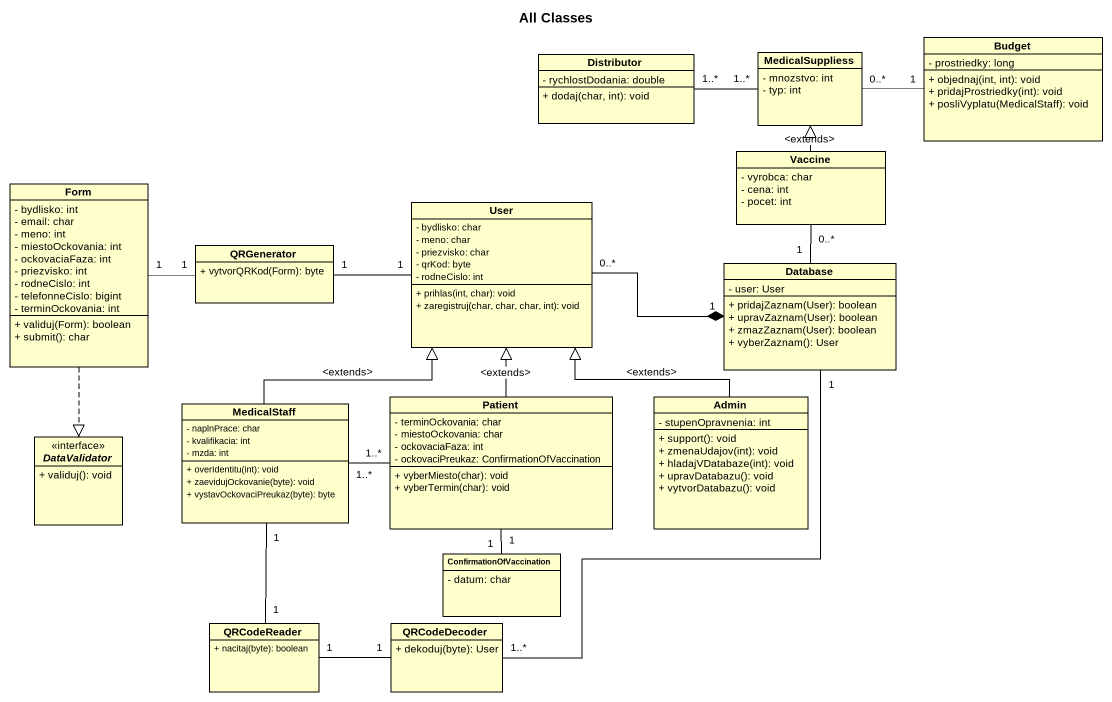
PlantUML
@startuml
title All Classes
hide circle
hide empty members
skinparam classAttributeIconSize 0
class Distributor {
  - rychlostDodania: double
  + dodaj(char, int): void
}
class MedicalSuppliess {
  - mnozstvo: int
  - typ: int
}
class Budget {
  - prostriedky: long
  + objednaj(int, int): void
  + pridajProstriedky(int): void
  + posliVyplatu(MedicalStaff): void
}
class Form {
  - bydlisko: int
  - email: char
  - meno: int
  - miestoOckovania: int
  - ockovaciaFaza: int
  - priezvisko: int
  - rodneCislo: int
  - telefonneCislo: bigint
  - terminOckovania: int
  + validuj(Form): boolean
  + submit(): char
}
class Vaccine {
  - vyrobca: char
  - cena: int
  - pocet: int
}
class User {
  - bydlisko: char
  - meno: char
  - priezvisko: char
  - qrKod: byte
  - rodneCislo: int
  + prihlas(int, char): void
  + zaregistruj(char, char, char, int): void
}
class QRGenerator {
  + vytvorQRKod(Form): byte
}
class "Database" as Database_ {
  - user: User
  + pridajZaznam(User): boolean
  + upravZaznam(User): boolean
  + zmazZaznam(User): boolean
  + vyberZaznam(): User
}
class MedicalStaff {
  - naplnPrace: char
  - kvalifikacia: int
  - mzda: int
  + overIdentitu(int): void
  + zaevidujOckovanie(byte): void
  + vystavOckovaciPreukaz(byte): byte
}
class Patient {
  - terminOckovania: char
  - miestoOckovania: char
  - ockovaciaFaza: int
  - ockovaciPreukaz: ConfirmationOfVaccination
  + vyberMiesto(char): void
  + vyberTermin(char): void
}
class Admin {
  - stupenOpravnenia: int
  + support(): void
  + zmenaUdajov(int): void
  + hladajVDatabaze(int): void
  + upravDatabazu(): void
  + vytvorDatabazu(): void
}
interface DataValidator {
  + validuj(): void
}
class ConfirmationOfVaccination {
  - datum: char
}
class QRCodeReader {
  + nacitaj(byte): boolean
}
class QRCodeDecoder {
  + dekoduj(byte): User
}
Distributor "1..*" -right- "1..*" MedicalSuppliess
Budget "1" -left- "0..*" MedicalSuppliess
Form "1" -right- "1" QRGenerator
Form ..|> DataValidator
Vaccine -up-|> MedicalSuppliess : <extends>
Vaccine "0..*" -- "1" Database_
User "0..*" -right-* "1" Database_
QRGenerator "1" -right- "1" User
MedicalStaff -up-|> User : <extends>
MedicalStaff "1" -- "1" QRCodeReader
Patient -up-|> User : <extends>
Patient "1..*" -left- "1..*" MedicalStaff
Admin -up-|> User : <extends>
ConfirmationOfVaccination "1" -up- "1" Patient
QRCodeDecoder "1..*" -up- "1" Database_
QRCodeDecoder "1" -left- "1" QRCodeReader
@enduml
